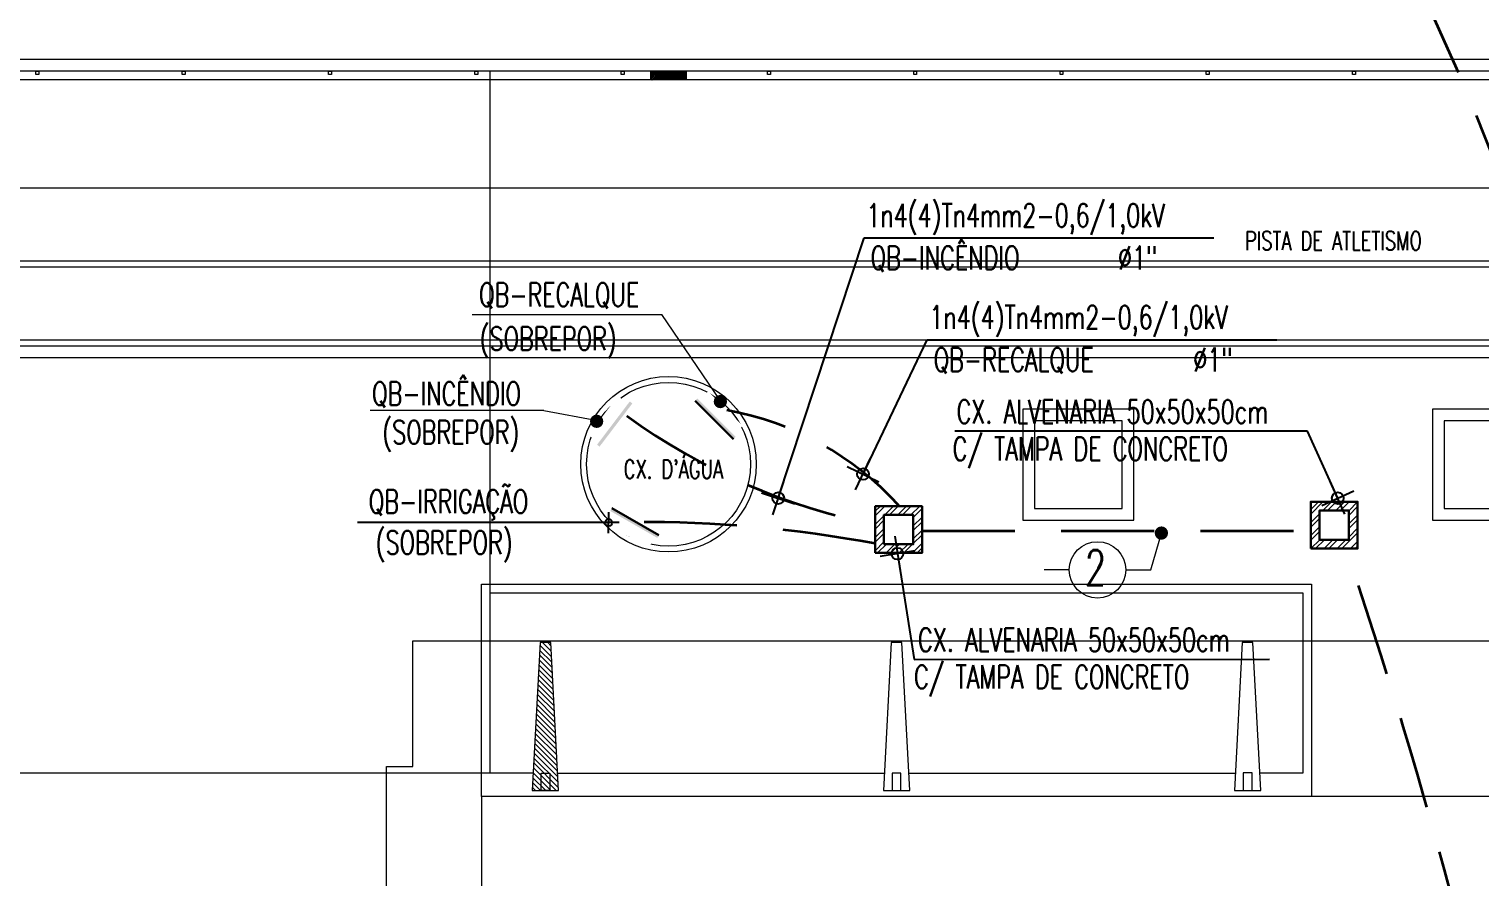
# Model space of a CAD drawing. Header units: millimetres. Extents: x 867 to 1330, y 209 to 507.
# Drawn here: x 1174.06 to 1198.86, y 457.34 to 471.84 of the extents above; entities that cross this region are included whole.
import ezdxf
from ezdxf.enums import TextEntityAlignment as Align

# ---------------------------------------------------------------- set-up
doc = ezdxf.new("R2010")
doc.units = ezdxf.units.MM
doc.header["$LTSCALE"] = 5
doc.set_wipeout_variables(frame=1)
doc.linetypes.add('HIDDEN', pattern=[9.525, 6.35, -3.175])
for name, color, linetype, lineweight in [('I-ARQ', 8, 'Continuous', 0), ('I-CAIXAS', 3, 'Continuous', 30), ('I-ELET_PISO', 5, 'HIDDEN', 35), ('I-LIN_CHAMADA', 9, 'Continuous', 9), ('I-NORMO_ARQ', 9, 'Continuous', 0), ('I-TEXTOS', 2, 'Continuous', 25)]:
    doc.layers.add(name, color=color, linetype=linetype, lineweight=lineweight)
doc.styles.add('ROMANS', font='ROMANS.SHX', dxfattribs={"height": 0.25})
doc.styles.get("Standard").update_dxf_attribs({"font": 'arial.ttf'})
doc.dimstyles.new('STANDARD$7', dxfattribs={"dimscale": 1.5, "dimtxt": 0.7, "dimasz": 0.15, "dimexe": 0.1, "dimexo": 0.05, "dimgap": 0.1, "dimtad": 1, "dimdec": 3, "dimzin": 4, "dimdsep": 46, "dimtxsty": 'ROMANS', "dimblk": 'DOT', "dimblk1": 'DOTSMALL', "dimblk2": 'DOTSMALL', "dimsah": 1, "dimcen": 0, "dimdle": 0.15, "dimse1": 1, "dimse2": 1, "dimclrd": 7, "dimclre": 8, "dimclrt": 256, "dimaunit": 1, "dimadec": 0, "dimazin": 0, "dimtfac": 0.006667, "dimtdec": 3, "dimtix": 1, "dimtmove": 2, "dimatfit": 3, "dimldrblk": 'DOTSMALL', "dimfxl": 1, "dimtolj": 1, "dimtzin": 4, "dimarcsym": 0})

# ---------------------------------------------------------------- blocks, each defined once
blk = doc.blocks.new('CERCA')
at = {"layer": 'I-ARQ'}
blk.add_lwpolyline([(-0.025, 0), (0.025, 0), (0.025, -0.06), (-0.025, -0.06)], close=True, dxfattribs=at)
blk = doc.blocks.new('CX50X50')
at = {"layer": 'I-CAIXAS', "lineweight": 0}
h = blk.add_hatch(dxfattribs=at)
h.set_pattern_fill('STEEL', color=9, scale=0.05, style=0)
h.set_pattern_definition([(45, (0, 0), (-0.112253, 0.112253), []), (45, (0, 0.07938), (-0.112253, 0.112253), [])])
h.paths.add_polyline_path([(0.4, 0.4), (-0.4, 0.4), (-0.4, -0.4), (0.4, -0.4)])
h.paths.add_polyline_path([(0.25, -0.25), (-0.25, -0.25), (-0.25, 0.25), (0.25, 0.25)], flags=16)
at = {"layer": 'I-CAIXAS'}
for points in [[(0.4, 0.4), (-0.4, 0.4), (-0.4, -0.4), (0.4, -0.4)], [(0.25, 0.25), (-0.25, 0.25), (-0.25, -0.25), (0.25, -0.25)]]:
    blk.add_lwpolyline(points, close=True, dxfattribs=at)
blk = doc.blocks.new('DOT')
for p, q in [((0, -1.5), (0, 1.5)), ((1.5, 0), (-1.5, 0))]:
    blk.add_line(p, q)
blk.add_circle((0, 0), 0.5)

msp = doc.modelspace()

# ---------------------------------------------------------------- hatches: boundary and pattern name
at = {"layer": 'I-ARQ'}
h = msp.add_hatch(dxfattribs=at)
h.set_pattern_fill('_USER', color=256, scale=0.02, angle=-45, style=0, pattern_type=0)
h.set_pattern_definition([(315, (1184.690458, 471.117536), (0.01414214, 0.01414214), [])])
h.paths.add_polyline_path([(1185.29, 470.968), (1185.29, 471.118), (1184.69, 471.118), (1184.69, 470.968)])
h = msp.add_hatch(dxfattribs=at)
h.set_pattern_fill('ANSI31', color=256, scale=0.5, angle=-90, style=0)
h.set_pattern_definition([(315, (1182.66066, 461.347536), (0.0441942, 0.0441942), [])])
h.paths.add_polyline_path([(1182.661, 458.818), (1183.111, 458.818), (1182.977, 461.348), (1182.794, 461.348)])
at = {"layer": 'I-LIN_CHAMADA'}
msp.add_hatch(color=256, dxfattribs=at).paths.add_polyline_path([(1193.298, 463.22, -1), (1193.527, 463.22, -1)])

# ---------------------------------------------------------------- linework, layer by layer
at = {"layer": 'I-ARQ'}
for p, q in [((1286.714, 471.118), (1159.706, 471.118)), ((1286.714, 471.118), (1159.706, 471.118)), ((1286.508, 471.318), (1159.789, 471.318)), ((1286.569, 470.968), (1159.706, 470.968)), ((1258.445, 469.117), (1159.767, 469.117)), ((1258.476, 467.867), (1159.767, 467.867)), ((1258.551, 467.767), (1170.331, 467.767)), ((1181.794, 462.348), (1195.977, 462.348)), ((1181.794, 458.718), (1181.794, 462.348)), ((1181.944, 462.198), (1195.827, 462.198)), ((1181.944, 459.118), (1181.944, 462.198)), ((1195.827, 462.198), (1195.827, 459.118)), ((1195.977, 462.348), (1195.977, 458.718)), ((1180.62, 459.23), (1180.62, 461.38)), ((1180.62, 461.38), (1245.171, 461.38)), ((1180.11, 459.748), (1180.11, 459.748)), ((1180.11, 459.748), (1180.11, 459.748)), ((1180.171, 435.43), (1180.171, 459.23)), ((1180.171, 459.23), (1180.62, 459.23)), ((1182.676, 459.118), (1181.944, 459.118)), ((1183.095, 459.118), (1188.676, 459.118)), ((1189.095, 459.118), (1194.676, 459.118)), ((1195.827, 459.118), (1195.095, 459.118)), ((1195.977, 458.718), (1181.794, 458.718)), ((1181.794, 458.718), (1181.794, 435.978)), ((1194.714, 458.818), (1194.714, 458.818)), ((1199.794, 458.718), (1195.977, 458.718))]:
    msp.add_line(p, q, dxfattribs=at)
at = {"layer": 'I-ARQ', "linetype": 'HIDDEN'}
for q in [(1181.944, 471.118), (1149.369, 459.118)]:
    msp.add_line((1181.944, 459.118), q, dxfattribs=at)
at = {"layer": 'I-ARQ'}
for points in [[(1185.29, 471.118), (1185.29, 470.968), (1184.69, 470.968), (1184.69, 471.118)], [(1192.944, 463.44), (1192.944, 465.34), (1191.044, 465.34), (1191.044, 463.44)], [(1199.944, 463.44), (1199.944, 465.34), (1198.044, 465.34), (1198.044, 463.44)], [(1192.744, 463.64), (1192.744, 465.14), (1191.244, 465.14), (1191.244, 463.64)], [(1199.744, 463.64), (1199.744, 465.14), (1198.244, 465.14), (1198.244, 463.64)], [(1182.977, 461.348), (1182.794, 461.348), (1182.661, 458.818), (1183.111, 458.818)], [(1183.111, 458.818), (1182.977, 461.348), (1182.794, 461.348), (1182.661, 458.818)], [(1195.111, 458.818), (1194.977, 461.348), (1194.794, 461.348), (1194.661, 458.818)]]:
    msp.add_lwpolyline(points, close=True, dxfattribs=at)
for points in [[(1268.545, 456.843, 0.40469), (1258.551, 466.517, 0), (1170.33, 466.517, 3059019602.697577)], [(1268.445, 456.84, 0.40469), (1258.551, 466.417), (1170.33, 466.417)], [(1268.246, 456.833, 0.40469), (1258.551, 466.217), (1170.33, 466.217)]]:
    msp.add_lwpolyline(points, format="xyb", dxfattribs=at)
for points in [[(1188.661, 458.818), (1189.111, 458.818), (1188.977, 461.348), (1188.794, 461.348), (1188.661, 458.818)], [(1182.961, 458.818), (1182.811, 458.818), (1182.811, 459.118), (1182.961, 459.118), (1182.961, 458.818)], [(1188.81, 459.118), (1188.81, 458.818), (1188.96, 458.818), (1188.96, 459.118), (1188.81, 459.118)], [(1194.961, 458.821), (1194.961, 459.121), (1194.811, 459.121), (1194.811, 458.818), (1194.961, 458.818)]]:
    msp.add_lwpolyline(points, dxfattribs=at)
for radius in [1.5, 1.4]:
    msp.add_circle((1184.99, 464.397), radius, dxfattribs=at)
at = {"layer": 'I-ELET_PISO', "ltscale": 0.05}
msp.add_line((1189.32, 463.256), (1195.961, 463.256), dxfattribs=at)
for centre, radius, start, end in [((1160.076, 454.454), 41.86, 13.6424, 25.5135), ((1110.134, 433.482, -446), 91.32, 14.42754, 18.68655)]:
    msp.add_arc(centre, radius, start, end, dxfattribs=at)
at = {"layer": 'I-LIN_CHAMADA'}
for p, q in [((1184.881, 466.954), (1181.633, 466.954)), ((1182.86, 465.316), (1179.894, 465.316)), ((1193.23, 462.591), (1193.412, 463.22)), ((1191.838, 462.591), (1191.41, 462.591)), ((1192.802, 462.591), (1193.23, 462.591))]:
    msp.add_line(p, q, dxfattribs=at)
msp.add_circle((1192.32, 462.591), 0.482, dxfattribs=at)

# ---------------------------------------------------------------- block references
at = {"layer": 'I-ARQ'}
for p in [(1174.205, 471.118), (1176.705, 471.118), (1179.205, 471.118), (1181.705, 471.118), (1184.205, 471.118), (1186.705, 471.118), (1189.205, 471.118), (1191.705, 471.118), (1194.205, 471.118), (1196.705, 471.118)]:
    msp.add_blockref('CERCA', p, dxfattribs=at)
at = {"layer": 'I-ELET_PISO', "rotation": 180}
for p in [(1188.922, 463.28), (1196.364, 463.356)]:
    msp.add_blockref('CX50X50', p, dxfattribs=at)

# ---------------------------------------------------------------- texts
at = {"layer": 'I-NORMO_ARQ', "style": 'ROMANS', "width": 0.7}
for s, p in [('PISTA DE ATLETISMO', (1196.352, 468.218)), ("CX. D'ÁGUA", (1185.073, 464.313))]:
    msp.add_text(s, height=0.32, dxfattribs=at).set_placement(p, align=Align.MIDDLE_CENTER)
at = {"layer": 'I-TEXTOS', "style": 'ROMANS', "width": 0.7}
for s, height, p in [('1n4(4)Tn4mm2-0,6/1,0kV', 0.4, (1188.371, 468.452)), ('QB-INCÊNDIO       %%C1"', 0.4, (1188.444, 467.727)), ('QB-RECALQUE', 0.4, (1181.753, 467.096)), ('1n4(4)Tn4mm2-0,6/1,0kV', 0.4, (1189.448, 466.71)), ('(SOBREPOR)', 0.4, (1181.764, 466.345)), ('QB-RECALQUE       %%C1"', 0.4, (1189.521, 465.985)), ('QB-INCÊNDIO', 0.4, (1179.925, 465.405)), ('CX. ALVENARIA 50x50x50cm', 0.4, (1189.913, 465.096)), ('(SOBREPOR)', 0.4, (1180.1, 464.745)), ('C/ TAMPA DE CONCRETO', 0.4, (1189.846, 464.461)), ('QB-IRRIGAÇÃO', 0.4, (1179.869, 463.559)), ('(SOBREPOR)', 0.4, (1179.987, 462.858)), ('2', 0.6, (1192.106, 462.329)), ('CX. ALVENARIA 50x50x50cm', 0.4, (1189.254, 461.196)), ('C/ TAMPA DE CONCRETO', 0.4, (1189.187, 460.561))]:
    msp.add_text(s, height=height, dxfattribs=at).set_placement(p)

# ---------------------------------------------------------------- leaders
at = {"layer": 'I-LIN_CHAMADA', "lineweight": 0}
for points in [[(1186.865, 463.817), (1188.333, 468.266), (1194.31, 468.266)], [(1188.314, 464.228), (1189.41, 466.524), (1195.387, 466.524)], [(1196.426, 463.817), (1195.909, 464.96), (1189.885, 464.962)], [(1188.902, 462.869), (1189.19, 461.061), (1195.26, 461.062)]]:
    msp.add_leader(points, dimstyle='STANDARD$7', override={"dimscale": 1, "dimtxt": 0.18, "dimasz": 0.2, "dimexe": 0.18, "dimexo": 0.0625, "dimgap": 0.09, "dimtad": 0, "dimtih": 1, "dimtoh": 1, "dimdec": 4, "dimzin": 0, "dimtxsty": 'Standard', "dimcen": 0.09, "dimdle": 0, "dimse1": 0, "dimse2": 0, "dimclrd": 256, "dimclre": 0, "dimclrt": 0, "dimaunit": 0, "dimtfac": 1, "dimtdec": 4, "dimtix": 0, "dimtofl": 0, "dimtmove": 0, "dimldrblk": 'Dot', "dimtzin": 0}, dxfattribs=at)

# ---------------------------------------------------------------- next in the draw order: wipeouts: each hides what was drawn before it
for points, layer in [([(1180.222, 460.236), (1180.222, 459.436), (1179.872, 459.436), (1179.872, 460.236)], 'I-ARQ'), ([(1184.372, 465.437), (1183.812, 464.699), (1183.769, 464.731), (1183.796, 464.766), (1183.622, 464.898), (1184.125, 465.563), (1184.299, 465.431), (1184.328, 465.47)], 'I-CAIXAS'), ([(1186.1, 464.826), (1185.445, 465.482), (1185.483, 465.52), (1185.514, 465.489), (1185.669, 465.643), (1186.258, 465.053), (1186.103, 464.899), (1186.138, 464.864)], 'I-CAIXAS'), ([(1184.022, 463.645), (1184.826, 463.185), (1184.799, 463.138), (1184.761, 463.159), (1184.652, 462.97), (1183.929, 463.385), (1184.038, 463.574), (1183.995, 463.598)], 'I-CAIXAS')]:
    msp.add_wipeout(points).dxf.layer = layer

# ---------------------------------------------------------------- next in the draw order: hatches: boundary and pattern name
at = {"layer": 'I-LIN_CHAMADA'}
h = msp.add_hatch(color=256, dxfattribs=at)
edge = h.paths.add_edge_path()
edge.add_arc((1185.876, 465.469), 0.114, -180, 180)
h = msp.add_hatch(color=256, dxfattribs=at)
edge = h.paths.add_edge_path()
edge.add_arc((1183.762, 465.131), 0.114, -180, 180)

# ---------------------------------------------------------------- next in the draw order: linework, layer by layer
at = {"layer": 'I-CAIXAS'}
for p, q in [((1186.1, 464.826), (1185.445, 465.482)), ((1184.022, 463.645), (1184.826, 463.185))]:
    msp.add_line(p, q, dxfattribs=at)
for points in [[(1183.812, 464.699), (1184.372, 465.437), (1183.769, 464.731), (1184.328, 465.47)], [(1185.445, 465.482), (1186.1, 464.826), (1185.483, 465.52), (1186.138, 464.864)], [(1184.826, 463.185), (1184.022, 463.645), (1184.799, 463.138), (1183.995, 463.598)]]:
    msp.add_solid(points, dxfattribs=at)
at = {"layer": 'I-ELET_PISO', "ltscale": 0.05}
for centre, radius, start, end in [((1190.573, 473.859), 10.687, 233.9059, 259.0615), ((1185.055, 460.177), 5.227, 42.239, 79.7183), ((1184.505, 441.316), 22.094, 79.5283, 90.2568)]:
    msp.add_arc(centre, radius, start, end, dxfattribs=at)
at = {"layer": 'I-LIN_CHAMADA'}
for p, q in [((1185.881, 465.479), (1184.878, 466.955)), ((1182.86, 465.316), (1183.774, 465.143))]:
    msp.add_line(p, q, dxfattribs=at)

# ---------------------------------------------------------------- next in the draw order: leaders
at = {"layer": 'I-LIN_CHAMADA', "lineweight": 0}
msp.add_leader([(1183.967, 463.4), (1183.009, 463.403), (1179.676, 463.403)], dimstyle='STANDARD$7', override={"dimscale": 1, "dimtxt": 0.18, "dimasz": 0.12, "dimexe": 0.18, "dimexo": 0.0625, "dimgap": 0.09, "dimtad": 0, "dimtih": 1, "dimtoh": 1, "dimdec": 4, "dimzin": 0, "dimtxsty": 'Standard', "dimcen": 0.09, "dimdle": 0, "dimse1": 0, "dimse2": 0, "dimclrd": 256, "dimclre": 0, "dimclrt": 0, "dimaunit": 0, "dimtfac": 1, "dimtdec": 4, "dimtix": 0, "dimtofl": 0, "dimtmove": 0, "dimldrblk": 'Dot', "dimtzin": 0}, dxfattribs=at)

doc.saveas('drawing.dxf')
